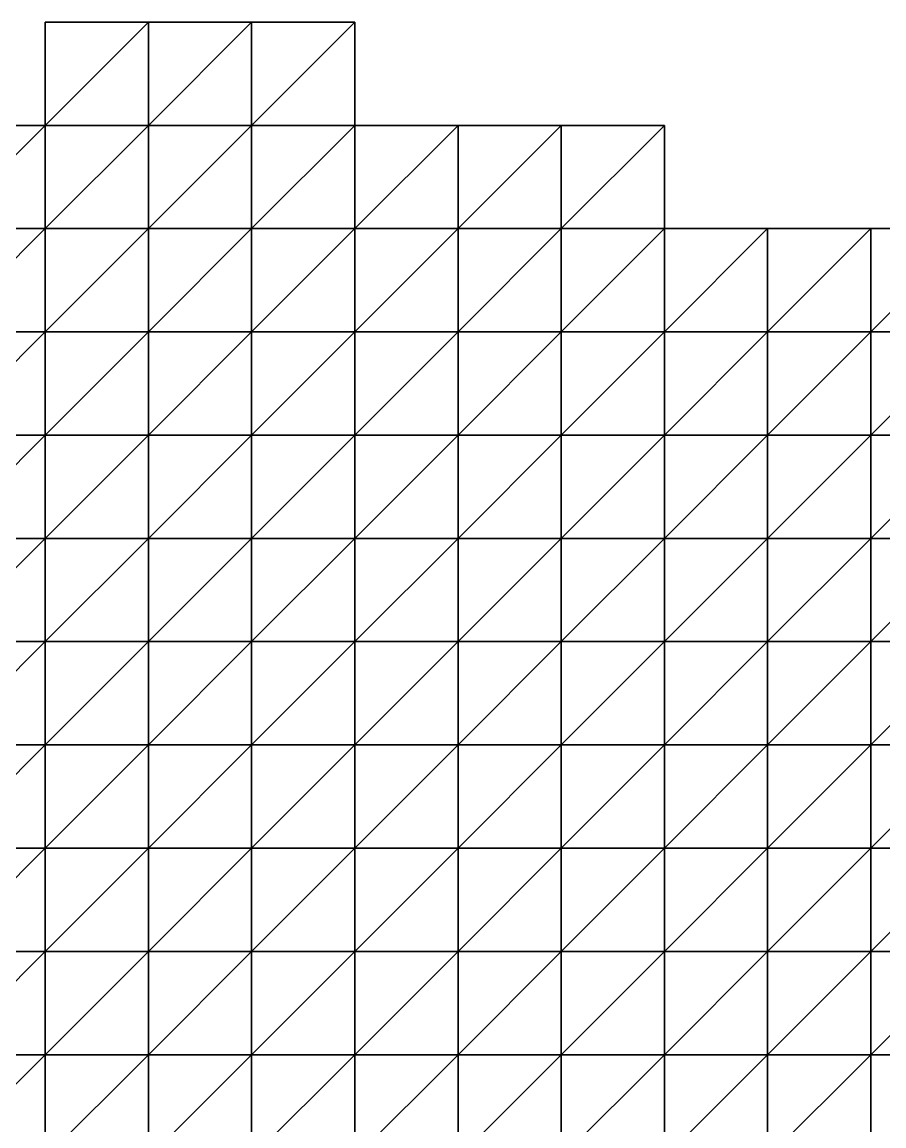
# Model space of a CAD drawing. Extents: x 292020 to 295740, y 4557680 to 4560040.
# Drawn here: x 292915.5 to 293082.5, y 4558086.2 to 4558300 of the extents above; entities that cross this region are included whole.
import ezdxf

# ---------------------------------------------------------------- set-up
doc = ezdxf.new("R2010")
doc.units = 0
doc.layers.add('RUN201_4_-_RUN201_NODOMAIN5_20X', color=7, linetype='CONTINUOUS')

msp = doc.modelspace()

# ---------------------------------------------------------------- linework, layer by layer
at = {"layer": 'RUN201_4_-_RUN201_NODOMAIN5_20X'}
for points in [[(292920, 4558300, 1900), (292920, 4558280, 1900), (292940, 4558300, 1900)], [(292940, 4558300, 1900), (292920, 4558280, 1900), (292940, 4558280, 1900)], [(292940, 4558300, 1920), (292920, 4558280, 1920), (292920, 4558300, 1920)], [(292940, 4558280, 1920), (292920, 4558280, 1920), (292940, 4558300, 1920)], [(292940, 4558300, 1900), (292920, 4558300, 1920), (292920, 4558300, 1900)], [(292940, 4558300, 1920), (292920, 4558300, 1920), (292940, 4558300, 1900)], [(292920, 4558300, 1900), (292920, 4558280, 1920), (292920, 4558280, 1900)], [(292920, 4558300, 1920), (292920, 4558280, 1920), (292920, 4558300, 1900)], [(292940, 4558300, 1900), (292940, 4558280, 1900), (292960, 4558300, 1900)], [(292960, 4558300, 1900), (292940, 4558280, 1900), (292960, 4558280, 1900)], [(292960, 4558300, 1920), (292940, 4558280, 1920), (292940, 4558300, 1920)], [(292960, 4558280, 1920), (292940, 4558280, 1920), (292960, 4558300, 1920)], [(292960, 4558300, 1900), (292940, 4558300, 1920), (292940, 4558300, 1900)], [(292960, 4558300, 1920), (292940, 4558300, 1920), (292960, 4558300, 1900)], [(292960, 4558300, 1900), (292960, 4558280, 1900), (292980, 4558300, 1900)], [(292980, 4558300, 1900), (292960, 4558280, 1900), (292980, 4558280, 1900)], [(292980, 4558300, 1920), (292960, 4558280, 1920), (292960, 4558300, 1920)], [(292980, 4558280, 1920), (292960, 4558280, 1920), (292980, 4558300, 1920)], [(292980, 4558300, 1900), (292960, 4558300, 1920), (292960, 4558300, 1900)], [(292980, 4558300, 1920), (292960, 4558300, 1920), (292980, 4558300, 1900)], [(292980, 4558280, 1900), (292980, 4558280, 1920), (292980, 4558300, 1900)], [(292980, 4558300, 1900), (292980, 4558280, 1920), (292980, 4558300, 1920)], [(292900, 4558280, 1880), (292900, 4558260, 1880), (292920, 4558280, 1880)], [(292920, 4558280, 1880), (292900, 4558260, 1880), (292920, 4558260, 1880)], [(292920, 4558280, 1880), (292900, 4558280, 1900), (292900, 4558280, 1880)], [(292920, 4558280, 1900), (292900, 4558280, 1900), (292920, 4558280, 1880)], [(292920, 4558280, 1920), (292900, 4558260, 1920), (292900, 4558280, 1920)], [(292920, 4558260, 1920), (292900, 4558260, 1920), (292920, 4558280, 1920)], [(292920, 4558280, 1900), (292900, 4558280, 1920), (292900, 4558280, 1900)], [(292920, 4558280, 1920), (292900, 4558280, 1920), (292920, 4558280, 1900)], [(292920, 4558280, 1880), (292920, 4558260, 1880), (292940, 4558280, 1880)], [(292940, 4558280, 1880), (292920, 4558260, 1880), (292940, 4558260, 1880)], [(292940, 4558280, 1880), (292920, 4558280, 1900), (292920, 4558280, 1880)], [(292940, 4558280, 1900), (292920, 4558280, 1900), (292940, 4558280, 1880)], [(292940, 4558280, 1920), (292920, 4558260, 1920), (292920, 4558280, 1920)], [(292940, 4558260, 1920), (292920, 4558260, 1920), (292940, 4558280, 1920)], [(292940, 4558280, 1880), (292940, 4558260, 1880), (292960, 4558280, 1880)], [(292960, 4558280, 1880), (292940, 4558260, 1880), (292960, 4558260, 1880)], [(292960, 4558280, 1880), (292940, 4558280, 1900), (292940, 4558280, 1880)], [(292960, 4558280, 1900), (292940, 4558280, 1900), (292960, 4558280, 1880)], [(292960, 4558280, 1920), (292940, 4558260, 1920), (292940, 4558280, 1920)], [(292960, 4558260, 1920), (292940, 4558260, 1920), (292960, 4558280, 1920)], [(292960, 4558280, 1880), (292960, 4558260, 1880), (292980, 4558280, 1880)], [(292980, 4558280, 1880), (292960, 4558260, 1880), (292980, 4558260, 1880)], [(292980, 4558280, 1880), (292960, 4558280, 1900), (292960, 4558280, 1880)], [(292980, 4558280, 1900), (292960, 4558280, 1900), (292980, 4558280, 1880)], [(292980, 4558280, 1920), (292960, 4558260, 1920), (292960, 4558280, 1920)], [(292980, 4558260, 1920), (292960, 4558260, 1920), (292980, 4558280, 1920)], [(292980, 4558260, 1880), (292980, 4558260, 1900), (292980, 4558280, 1880)], [(292980, 4558280, 1880), (292980, 4558260, 1900), (292980, 4558280, 1900)], [(292980, 4558280, 1900), (292980, 4558260, 1900), (293000, 4558280, 1900)], [(293000, 4558280, 1900), (292980, 4558260, 1900), (293000, 4558260, 1900)], [(293000, 4558280, 1920), (292980, 4558260, 1920), (292980, 4558280, 1920)], [(293000, 4558260, 1920), (292980, 4558260, 1920), (293000, 4558280, 1920)], [(293000, 4558280, 1900), (292980, 4558280, 1920), (292980, 4558280, 1900)], [(293000, 4558280, 1920), (292980, 4558280, 1920), (293000, 4558280, 1900)], [(293000, 4558280, 1900), (293000, 4558260, 1900), (293020, 4558280, 1900)], [(293020, 4558280, 1900), (293000, 4558260, 1900), (293020, 4558260, 1900)], [(293020, 4558280, 1920), (293000, 4558260, 1920), (293000, 4558280, 1920)], [(293020, 4558260, 1920), (293000, 4558260, 1920), (293020, 4558280, 1920)], [(293020, 4558280, 1900), (293000, 4558280, 1920), (293000, 4558280, 1900)], [(293020, 4558280, 1920), (293000, 4558280, 1920), (293020, 4558280, 1900)], [(293020, 4558280, 1900), (293020, 4558260, 1900), (293040, 4558280, 1900)], [(293040, 4558280, 1900), (293020, 4558260, 1900), (293040, 4558260, 1900)], [(293040, 4558280, 1920), (293020, 4558260, 1920), (293020, 4558280, 1920)], [(293040, 4558260, 1920), (293020, 4558260, 1920), (293040, 4558280, 1920)], [(293040, 4558280, 1900), (293020, 4558280, 1920), (293020, 4558280, 1900)], [(293040, 4558280, 1920), (293020, 4558280, 1920), (293040, 4558280, 1900)], [(293040, 4558260, 1900), (293040, 4558260, 1920), (293040, 4558280, 1900)], [(293040, 4558280, 1900), (293040, 4558260, 1920), (293040, 4558280, 1920)], [(292900, 4558260, 1860), (292900, 4558240, 1860), (292920, 4558260, 1860)], [(292920, 4558260, 1860), (292900, 4558240, 1860), (292920, 4558240, 1860)], [(292920, 4558260, 1860), (292900, 4558260, 1880), (292900, 4558260, 1860)], [(292920, 4558260, 1880), (292900, 4558260, 1880), (292920, 4558260, 1860)], [(292920, 4558260, 1920), (292900, 4558240, 1920), (292900, 4558260, 1920)], [(292920, 4558240, 1920), (292900, 4558240, 1920), (292920, 4558260, 1920)], [(292920, 4558260, 1860), (292920, 4558240, 1860), (292940, 4558260, 1860)], [(292940, 4558260, 1860), (292920, 4558240, 1860), (292940, 4558240, 1860)], [(292940, 4558260, 1860), (292920, 4558260, 1880), (292920, 4558260, 1860)], [(292940, 4558260, 1880), (292920, 4558260, 1880), (292940, 4558260, 1860)], [(292940, 4558260, 1920), (292920, 4558240, 1920), (292920, 4558260, 1920)], [(292940, 4558240, 1920), (292920, 4558240, 1920), (292940, 4558260, 1920)], [(292940, 4558260, 1860), (292940, 4558240, 1860), (292960, 4558260, 1860)], [(292960, 4558260, 1860), (292940, 4558240, 1860), (292960, 4558240, 1860)], [(292960, 4558260, 1860), (292940, 4558260, 1880), (292940, 4558260, 1860)], [(292960, 4558260, 1880), (292940, 4558260, 1880), (292960, 4558260, 1860)], [(292960, 4558260, 1920), (292940, 4558240, 1920), (292940, 4558260, 1920)], [(292960, 4558240, 1920), (292940, 4558240, 1920), (292960, 4558260, 1920)], [(292960, 4558260, 1860), (292960, 4558240, 1860), (292980, 4558260, 1860)], [(292980, 4558260, 1860), (292960, 4558240, 1860), (292980, 4558240, 1860)], [(292980, 4558260, 1860), (292960, 4558260, 1880), (292960, 4558260, 1860)], [(292980, 4558260, 1880), (292960, 4558260, 1880), (292980, 4558260, 1860)], [(292980, 4558260, 1920), (292960, 4558240, 1920), (292960, 4558260, 1920)], [(292980, 4558240, 1920), (292960, 4558240, 1920), (292980, 4558260, 1920)], [(292980, 4558240, 1860), (292980, 4558240, 1880), (292980, 4558260, 1860)], [(292980, 4558260, 1860), (292980, 4558240, 1880), (292980, 4558260, 1880)], [(292980, 4558260, 1880), (292980, 4558240, 1880), (293000, 4558260, 1880)], [(293000, 4558260, 1880), (292980, 4558240, 1880), (293000, 4558240, 1880)], [(293000, 4558260, 1880), (292980, 4558260, 1900), (292980, 4558260, 1880)], [(293000, 4558260, 1900), (292980, 4558260, 1900), (293000, 4558260, 1880)], [(293000, 4558260, 1920), (292980, 4558240, 1920), (292980, 4558260, 1920)], [(293000, 4558240, 1920), (292980, 4558240, 1920), (293000, 4558260, 1920)], [(293000, 4558260, 1880), (293000, 4558240, 1880), (293020, 4558260, 1880)], [(293020, 4558260, 1880), (293000, 4558240, 1880), (293020, 4558240, 1880)], [(293020, 4558260, 1880), (293000, 4558260, 1900), (293000, 4558260, 1880)], [(293020, 4558260, 1900), (293000, 4558260, 1900), (293020, 4558260, 1880)], [(293020, 4558260, 1920), (293000, 4558240, 1920), (293000, 4558260, 1920)], [(293020, 4558240, 1920), (293000, 4558240, 1920), (293020, 4558260, 1920)], [(293020, 4558260, 1880), (293020, 4558240, 1880), (293040, 4558260, 1880)], [(293040, 4558260, 1880), (293020, 4558240, 1880), (293040, 4558240, 1880)], [(293040, 4558260, 1880), (293020, 4558260, 1900), (293020, 4558260, 1880)], [(293040, 4558260, 1900), (293020, 4558260, 1900), (293040, 4558260, 1880)], [(293040, 4558260, 1920), (293020, 4558240, 1920), (293020, 4558260, 1920)], [(293040, 4558240, 1920), (293020, 4558240, 1920), (293040, 4558260, 1920)], [(293040, 4558240, 1880), (293040, 4558240, 1900), (293040, 4558260, 1880)], [(293040, 4558260, 1880), (293040, 4558240, 1900), (293040, 4558260, 1900)], [(293040, 4558260, 1900), (293040, 4558240, 1900), (293060, 4558260, 1900)], [(293060, 4558260, 1900), (293040, 4558240, 1900), (293060, 4558240, 1900)], [(293060, 4558260, 1920), (293040, 4558240, 1920), (293040, 4558260, 1920)], [(293060, 4558240, 1920), (293040, 4558240, 1920), (293060, 4558260, 1920)], [(293060, 4558260, 1900), (293040, 4558260, 1920), (293040, 4558260, 1900)], [(293060, 4558260, 1920), (293040, 4558260, 1920), (293060, 4558260, 1900)], [(293060, 4558260, 1900), (293060, 4558240, 1900), (293080, 4558260, 1900)], [(293080, 4558260, 1900), (293060, 4558240, 1900), (293080, 4558240, 1900)], [(293080, 4558260, 1920), (293060, 4558240, 1920), (293060, 4558260, 1920)], [(293080, 4558240, 1920), (293060, 4558240, 1920), (293080, 4558260, 1920)], [(293080, 4558260, 1900), (293060, 4558260, 1920), (293060, 4558260, 1900)], [(293080, 4558260, 1920), (293060, 4558260, 1920), (293080, 4558260, 1900)], [(293080, 4558260, 1900), (293080, 4558240, 1900), (293100, 4558260, 1900)], [(293100, 4558260, 1900), (293080, 4558240, 1900), (293100, 4558240, 1900)], [(293100, 4558260, 1920), (293080, 4558240, 1920), (293080, 4558260, 1920)], [(293100, 4558240, 1920), (293080, 4558240, 1920), (293100, 4558260, 1920)], [(293100, 4558260, 1900), (293080, 4558260, 1920), (293080, 4558260, 1900)], [(293100, 4558260, 1920), (293080, 4558260, 1920), (293100, 4558260, 1900)], [(292900, 4558240, 1840), (292900, 4558220, 1840), (292920, 4558240, 1840)], [(292920, 4558240, 1840), (292900, 4558220, 1840), (292920, 4558220, 1840)], [(292920, 4558240, 1840), (292900, 4558240, 1860), (292900, 4558240, 1840)], [(292920, 4558240, 1860), (292900, 4558240, 1860), (292920, 4558240, 1840)], [(292920, 4558240, 1920), (292900, 4558220, 1920), (292900, 4558240, 1920)], [(292920, 4558220, 1920), (292900, 4558220, 1920), (292920, 4558240, 1920)], [(292920, 4558240, 1840), (292920, 4558220, 1840), (292940, 4558240, 1840)], [(292940, 4558240, 1840), (292920, 4558220, 1840), (292940, 4558220, 1840)], [(292940, 4558240, 1840), (292920, 4558240, 1860), (292920, 4558240, 1840)], [(292940, 4558240, 1860), (292920, 4558240, 1860), (292940, 4558240, 1840)], [(292940, 4558240, 1920), (292920, 4558220, 1920), (292920, 4558240, 1920)], [(292940, 4558220, 1920), (292920, 4558220, 1920), (292940, 4558240, 1920)], [(292940, 4558240, 1840), (292940, 4558220, 1840), (292960, 4558240, 1840)], [(292960, 4558240, 1840), (292940, 4558220, 1840), (292960, 4558220, 1840)], [(292960, 4558240, 1840), (292940, 4558240, 1860), (292940, 4558240, 1840)], [(292960, 4558240, 1860), (292940, 4558240, 1860), (292960, 4558240, 1840)], [(292960, 4558240, 1920), (292940, 4558220, 1920), (292940, 4558240, 1920)], [(292960, 4558220, 1920), (292940, 4558220, 1920), (292960, 4558240, 1920)], [(292960, 4558240, 1840), (292960, 4558220, 1840), (292980, 4558240, 1840)], [(292980, 4558240, 1840), (292960, 4558220, 1840), (292980, 4558220, 1840)], [(292980, 4558240, 1840), (292960, 4558240, 1860), (292960, 4558240, 1840)], [(292980, 4558240, 1860), (292960, 4558240, 1860), (292980, 4558240, 1840)], [(292980, 4558240, 1920), (292960, 4558220, 1920), (292960, 4558240, 1920)], [(292980, 4558220, 1920), (292960, 4558220, 1920), (292980, 4558240, 1920)], [(292980, 4558220, 1840), (292980, 4558220, 1860), (292980, 4558240, 1840)], [(292980, 4558240, 1840), (292980, 4558220, 1860), (292980, 4558240, 1860)], [(292980, 4558240, 1860), (292980, 4558220, 1860), (293000, 4558240, 1860)], [(293000, 4558240, 1860), (292980, 4558220, 1860), (293000, 4558220, 1860)], [(293000, 4558240, 1860), (292980, 4558240, 1880), (292980, 4558240, 1860)], [(293000, 4558240, 1880), (292980, 4558240, 1880), (293000, 4558240, 1860)], [(293000, 4558240, 1920), (292980, 4558220, 1920), (292980, 4558240, 1920)], [(293000, 4558220, 1920), (292980, 4558220, 1920), (293000, 4558240, 1920)], [(293000, 4558240, 1860), (293000, 4558220, 1860), (293020, 4558240, 1860)], [(293020, 4558240, 1860), (293000, 4558220, 1860), (293020, 4558220, 1860)], [(293020, 4558240, 1860), (293000, 4558240, 1880), (293000, 4558240, 1860)], [(293020, 4558240, 1880), (293000, 4558240, 1880), (293020, 4558240, 1860)], [(293020, 4558240, 1920), (293000, 4558220, 1920), (293000, 4558240, 1920)], [(293020, 4558220, 1920), (293000, 4558220, 1920), (293020, 4558240, 1920)], [(293020, 4558240, 1860), (293020, 4558220, 1860), (293040, 4558240, 1860)], [(293040, 4558240, 1860), (293020, 4558220, 1860), (293040, 4558220, 1860)], [(293040, 4558240, 1860), (293020, 4558240, 1880), (293020, 4558240, 1860)], [(293040, 4558240, 1880), (293020, 4558240, 1880), (293040, 4558240, 1860)], [(293040, 4558240, 1920), (293020, 4558220, 1920), (293020, 4558240, 1920)], [(293040, 4558220, 1920), (293020, 4558220, 1920), (293040, 4558240, 1920)], [(293040, 4558220, 1860), (293040, 4558220, 1880), (293040, 4558240, 1860)], [(293040, 4558240, 1860), (293040, 4558220, 1880), (293040, 4558240, 1880)], [(293040, 4558240, 1880), (293040, 4558220, 1880), (293060, 4558240, 1880)], [(293060, 4558240, 1880), (293040, 4558220, 1880), (293060, 4558220, 1880)], [(293060, 4558240, 1880), (293040, 4558240, 1900), (293040, 4558240, 1880)], [(293060, 4558240, 1900), (293040, 4558240, 1900), (293060, 4558240, 1880)], [(293060, 4558240, 1920), (293040, 4558220, 1920), (293040, 4558240, 1920)], [(293060, 4558220, 1920), (293040, 4558220, 1920), (293060, 4558240, 1920)], [(293060, 4558240, 1880), (293060, 4558220, 1880), (293080, 4558240, 1880)], [(293080, 4558240, 1880), (293060, 4558220, 1880), (293080, 4558220, 1880)], [(293080, 4558240, 1880), (293060, 4558240, 1900), (293060, 4558240, 1880)], [(293080, 4558240, 1900), (293060, 4558240, 1900), (293080, 4558240, 1880)], [(293080, 4558240, 1920), (293060, 4558220, 1920), (293060, 4558240, 1920)], [(293080, 4558220, 1920), (293060, 4558220, 1920), (293080, 4558240, 1920)], [(293080, 4558240, 1880), (293080, 4558220, 1880), (293100, 4558240, 1880)], [(293100, 4558240, 1880), (293080, 4558220, 1880), (293100, 4558220, 1880)], [(293100, 4558240, 1880), (293080, 4558240, 1900), (293080, 4558240, 1880)], [(293100, 4558240, 1900), (293080, 4558240, 1900), (293100, 4558240, 1880)], [(293100, 4558240, 1920), (293080, 4558220, 1920), (293080, 4558240, 1920)], [(293100, 4558220, 1920), (293080, 4558220, 1920), (293100, 4558240, 1920)], [(292900, 4558220, 1820), (292900, 4558200, 1820), (292920, 4558220, 1820)], [(292920, 4558220, 1820), (292900, 4558200, 1820), (292920, 4558200, 1820)], [(292920, 4558220, 1820), (292900, 4558220, 1840), (292900, 4558220, 1820)], [(292920, 4558220, 1840), (292900, 4558220, 1840), (292920, 4558220, 1820)], [(292920, 4558220, 1920), (292900, 4558200, 1920), (292900, 4558220, 1920)], [(292920, 4558200, 1920), (292900, 4558200, 1920), (292920, 4558220, 1920)], [(292920, 4558220, 1820), (292920, 4558200, 1820), (292940, 4558220, 1820)], [(292940, 4558220, 1820), (292920, 4558200, 1820), (292940, 4558200, 1820)], [(292940, 4558220, 1820), (292920, 4558220, 1840), (292920, 4558220, 1820)], [(292940, 4558220, 1840), (292920, 4558220, 1840), (292940, 4558220, 1820)], [(292940, 4558220, 1920), (292920, 4558200, 1920), (292920, 4558220, 1920)], [(292940, 4558200, 1920), (292920, 4558200, 1920), (292940, 4558220, 1920)], [(292940, 4558220, 1820), (292940, 4558200, 1820), (292960, 4558220, 1820)], [(292960, 4558220, 1820), (292940, 4558200, 1820), (292960, 4558200, 1820)], [(292960, 4558220, 1820), (292940, 4558220, 1840), (292940, 4558220, 1820)], [(292960, 4558220, 1840), (292940, 4558220, 1840), (292960, 4558220, 1820)], [(292960, 4558220, 1920), (292940, 4558200, 1920), (292940, 4558220, 1920)], [(292960, 4558200, 1920), (292940, 4558200, 1920), (292960, 4558220, 1920)], [(292960, 4558220, 1820), (292960, 4558200, 1820), (292980, 4558220, 1820)], [(292980, 4558220, 1820), (292960, 4558200, 1820), (292980, 4558200, 1820)], [(292980, 4558220, 1820), (292960, 4558220, 1840), (292960, 4558220, 1820)], [(292980, 4558220, 1840), (292960, 4558220, 1840), (292980, 4558220, 1820)], [(292980, 4558220, 1920), (292960, 4558200, 1920), (292960, 4558220, 1920)], [(292980, 4558200, 1920), (292960, 4558200, 1920), (292980, 4558220, 1920)], [(292980, 4558200, 1820), (292980, 4558200, 1840), (292980, 4558220, 1820)], [(292980, 4558220, 1820), (292980, 4558200, 1840), (292980, 4558220, 1840)], [(292980, 4558220, 1840), (292980, 4558200, 1840), (293000, 4558220, 1840)], [(293000, 4558220, 1840), (292980, 4558200, 1840), (293000, 4558200, 1840)], [(293000, 4558220, 1840), (292980, 4558220, 1860), (292980, 4558220, 1840)], [(293000, 4558220, 1860), (292980, 4558220, 1860), (293000, 4558220, 1840)], [(293000, 4558220, 1920), (292980, 4558200, 1920), (292980, 4558220, 1920)], [(293000, 4558200, 1920), (292980, 4558200, 1920), (293000, 4558220, 1920)], [(293000, 4558220, 1840), (293000, 4558200, 1840), (293020, 4558220, 1840)], [(293020, 4558220, 1840), (293000, 4558200, 1840), (293020, 4558200, 1840)], [(293020, 4558220, 1840), (293000, 4558220, 1860), (293000, 4558220, 1840)], [(293020, 4558220, 1860), (293000, 4558220, 1860), (293020, 4558220, 1840)], [(293020, 4558220, 1920), (293000, 4558200, 1920), (293000, 4558220, 1920)], [(293020, 4558200, 1920), (293000, 4558200, 1920), (293020, 4558220, 1920)], [(293020, 4558220, 1840), (293020, 4558200, 1840), (293040, 4558220, 1840)], [(293040, 4558220, 1840), (293020, 4558200, 1840), (293040, 4558200, 1840)], [(293040, 4558220, 1840), (293020, 4558220, 1860), (293020, 4558220, 1840)], [(293040, 4558220, 1860), (293020, 4558220, 1860), (293040, 4558220, 1840)], [(293040, 4558220, 1920), (293020, 4558200, 1920), (293020, 4558220, 1920)], [(293040, 4558200, 1920), (293020, 4558200, 1920), (293040, 4558220, 1920)], [(293040, 4558200, 1840), (293040, 4558200, 1860), (293040, 4558220, 1840)], [(293040, 4558220, 1840), (293040, 4558200, 1860), (293040, 4558220, 1860)], [(293040, 4558220, 1860), (293040, 4558200, 1860), (293060, 4558220, 1860)], [(293060, 4558220, 1860), (293040, 4558200, 1860), (293060, 4558200, 1860)], [(293060, 4558220, 1860), (293040, 4558220, 1880), (293040, 4558220, 1860)], [(293060, 4558220, 1880), (293040, 4558220, 1880), (293060, 4558220, 1860)], [(293060, 4558220, 1920), (293040, 4558200, 1920), (293040, 4558220, 1920)], [(293060, 4558200, 1920), (293040, 4558200, 1920), (293060, 4558220, 1920)], [(293060, 4558220, 1860), (293060, 4558200, 1860), (293080, 4558220, 1860)], [(293080, 4558220, 1860), (293060, 4558200, 1860), (293080, 4558200, 1860)], [(293080, 4558220, 1860), (293060, 4558220, 1880), (293060, 4558220, 1860)], [(293080, 4558220, 1880), (293060, 4558220, 1880), (293080, 4558220, 1860)], [(293080, 4558220, 1920), (293060, 4558200, 1920), (293060, 4558220, 1920)], [(293080, 4558200, 1920), (293060, 4558200, 1920), (293080, 4558220, 1920)], [(293080, 4558220, 1860), (293080, 4558200, 1860), (293100, 4558220, 1860)], [(293100, 4558220, 1860), (293080, 4558200, 1860), (293100, 4558200, 1860)], [(293100, 4558220, 1860), (293080, 4558220, 1880), (293080, 4558220, 1860)], [(293100, 4558220, 1880), (293080, 4558220, 1880), (293100, 4558220, 1860)], [(293100, 4558220, 1920), (293080, 4558200, 1920), (293080, 4558220, 1920)], [(293100, 4558200, 1920), (293080, 4558200, 1920), (293100, 4558220, 1920)], [(292900, 4558200, 1800), (292900, 4558180, 1800), (292920, 4558200, 1800)], [(292920, 4558200, 1800), (292900, 4558180, 1800), (292920, 4558180, 1800)], [(292920, 4558200, 1800), (292900, 4558200, 1820), (292900, 4558200, 1800)], [(292920, 4558200, 1820), (292900, 4558200, 1820), (292920, 4558200, 1800)], [(292920, 4558200, 1920), (292900, 4558180, 1920), (292900, 4558200, 1920)], [(292920, 4558180, 1920), (292900, 4558180, 1920), (292920, 4558200, 1920)], [(292920, 4558200, 1800), (292920, 4558180, 1800), (292940, 4558200, 1800)], [(292940, 4558200, 1800), (292920, 4558180, 1800), (292940, 4558180, 1800)], [(292940, 4558200, 1800), (292920, 4558200, 1820), (292920, 4558200, 1800)], [(292940, 4558200, 1820), (292920, 4558200, 1820), (292940, 4558200, 1800)], [(292940, 4558200, 1920), (292920, 4558180, 1920), (292920, 4558200, 1920)], [(292940, 4558180, 1920), (292920, 4558180, 1920), (292940, 4558200, 1920)], [(292940, 4558200, 1800), (292940, 4558180, 1800), (292960, 4558200, 1800)], [(292960, 4558200, 1800), (292940, 4558180, 1800), (292960, 4558180, 1800)], [(292960, 4558200, 1800), (292940, 4558200, 1820), (292940, 4558200, 1800)], [(292960, 4558200, 1820), (292940, 4558200, 1820), (292960, 4558200, 1800)], [(292960, 4558200, 1920), (292940, 4558180, 1920), (292940, 4558200, 1920)], [(292960, 4558180, 1920), (292940, 4558180, 1920), (292960, 4558200, 1920)], [(292960, 4558200, 1800), (292960, 4558180, 1800), (292980, 4558200, 1800)], [(292980, 4558200, 1800), (292960, 4558180, 1800), (292980, 4558180, 1800)], [(292980, 4558200, 1800), (292960, 4558200, 1820), (292960, 4558200, 1800)], [(292980, 4558200, 1820), (292960, 4558200, 1820), (292980, 4558200, 1800)], [(292980, 4558200, 1920), (292960, 4558180, 1920), (292960, 4558200, 1920)], [(292980, 4558180, 1920), (292960, 4558180, 1920), (292980, 4558200, 1920)], [(292980, 4558180, 1800), (292980, 4558180, 1820), (292980, 4558200, 1800)], [(292980, 4558200, 1800), (292980, 4558180, 1820), (292980, 4558200, 1820)], [(292980, 4558200, 1820), (292980, 4558180, 1820), (293000, 4558200, 1820)], [(293000, 4558200, 1820), (292980, 4558180, 1820), (293000, 4558180, 1820)], [(293000, 4558200, 1820), (292980, 4558200, 1840), (292980, 4558200, 1820)], [(293000, 4558200, 1840), (292980, 4558200, 1840), (293000, 4558200, 1820)], [(293000, 4558200, 1920), (292980, 4558180, 1920), (292980, 4558200, 1920)], [(293000, 4558180, 1920), (292980, 4558180, 1920), (293000, 4558200, 1920)], [(293000, 4558200, 1820), (293000, 4558180, 1820), (293020, 4558200, 1820)], [(293020, 4558200, 1820), (293000, 4558180, 1820), (293020, 4558180, 1820)], [(293020, 4558200, 1820), (293000, 4558200, 1840), (293000, 4558200, 1820)], [(293020, 4558200, 1840), (293000, 4558200, 1840), (293020, 4558200, 1820)], [(293020, 4558200, 1920), (293000, 4558180, 1920), (293000, 4558200, 1920)], [(293020, 4558180, 1920), (293000, 4558180, 1920), (293020, 4558200, 1920)], [(293020, 4558180, 1820), (293020, 4558180, 1840), (293020, 4558200, 1820)], [(293020, 4558200, 1820), (293020, 4558180, 1840), (293020, 4558200, 1840)], [(293020, 4558200, 1840), (293020, 4558180, 1840), (293040, 4558200, 1840)], [(293040, 4558200, 1840), (293020, 4558180, 1840), (293040, 4558180, 1840)], [(293040, 4558200, 1920), (293020, 4558180, 1920), (293020, 4558200, 1920)], [(293040, 4558180, 1920), (293020, 4558180, 1920), (293040, 4558200, 1920)], [(293040, 4558200, 1840), (293040, 4558180, 1840), (293060, 4558200, 1840)], [(293060, 4558200, 1840), (293040, 4558180, 1840), (293060, 4558180, 1840)], [(293060, 4558200, 1840), (293040, 4558200, 1860), (293040, 4558200, 1840)], [(293060, 4558200, 1860), (293040, 4558200, 1860), (293060, 4558200, 1840)], [(293060, 4558200, 1920), (293040, 4558180, 1920), (293040, 4558200, 1920)], [(293060, 4558180, 1920), (293040, 4558180, 1920), (293060, 4558200, 1920)], [(293060, 4558200, 1840), (293060, 4558180, 1840), (293080, 4558200, 1840)], [(293080, 4558200, 1840), (293060, 4558180, 1840), (293080, 4558180, 1840)], [(293080, 4558200, 1840), (293060, 4558200, 1860), (293060, 4558200, 1840)], [(293080, 4558200, 1860), (293060, 4558200, 1860), (293080, 4558200, 1840)], [(293080, 4558200, 1920), (293060, 4558180, 1920), (293060, 4558200, 1920)], [(293080, 4558180, 1920), (293060, 4558180, 1920), (293080, 4558200, 1920)], [(293080, 4558180, 1840), (293080, 4558180, 1860), (293080, 4558200, 1840)], [(293080, 4558200, 1840), (293080, 4558180, 1860), (293080, 4558200, 1860)], [(293080, 4558200, 1860), (293080, 4558180, 1860), (293100, 4558200, 1860)], [(293100, 4558200, 1860), (293080, 4558180, 1860), (293100, 4558180, 1860)], [(293100, 4558200, 1920), (293080, 4558180, 1920), (293080, 4558200, 1920)], [(293100, 4558180, 1920), (293080, 4558180, 1920), (293100, 4558200, 1920)], [(292900, 4558180, 1800), (292900, 4558160, 1800), (292920, 4558180, 1800)], [(292920, 4558180, 1800), (292900, 4558160, 1800), (292920, 4558160, 1800)], [(292920, 4558180, 1920), (292900, 4558160, 1920), (292900, 4558180, 1920)], [(292920, 4558160, 1920), (292900, 4558160, 1920), (292920, 4558180, 1920)], [(292920, 4558180, 1800), (292920, 4558160, 1800), (292940, 4558180, 1800)], [(292940, 4558180, 1800), (292920, 4558160, 1800), (292940, 4558160, 1800)], [(292940, 4558180, 1920), (292920, 4558160, 1920), (292920, 4558180, 1920)], [(292940, 4558160, 1920), (292920, 4558160, 1920), (292940, 4558180, 1920)], [(292940, 4558160, 1800), (292940, 4558160, 1820), (292940, 4558180, 1800)], [(292940, 4558180, 1800), (292940, 4558160, 1820), (292940, 4558180, 1820)], [(292940, 4558180, 1800), (292940, 4558180, 1820), (292960, 4558180, 1800)], [(292960, 4558180, 1800), (292940, 4558180, 1820), (292960, 4558180, 1820)], [(292940, 4558180, 1820), (292940, 4558160, 1820), (292960, 4558180, 1820)], [(292960, 4558180, 1820), (292940, 4558160, 1820), (292960, 4558160, 1820)], [(292960, 4558180, 1920), (292940, 4558160, 1920), (292940, 4558180, 1920)], [(292960, 4558160, 1920), (292940, 4558160, 1920), (292960, 4558180, 1920)], [(292960, 4558180, 1800), (292960, 4558180, 1820), (292980, 4558180, 1800)], [(292980, 4558180, 1800), (292960, 4558180, 1820), (292980, 4558180, 1820)], [(292960, 4558180, 1820), (292960, 4558160, 1820), (292980, 4558180, 1820)], [(292980, 4558180, 1820), (292960, 4558160, 1820), (292980, 4558160, 1820)], [(292980, 4558180, 1920), (292960, 4558160, 1920), (292960, 4558180, 1920)], [(292980, 4558160, 1920), (292960, 4558160, 1920), (292980, 4558180, 1920)], [(292980, 4558180, 1820), (292980, 4558160, 1820), (293000, 4558180, 1820)], [(293000, 4558180, 1820), (292980, 4558160, 1820), (293000, 4558160, 1820)], [(293000, 4558180, 1920), (292980, 4558160, 1920), (292980, 4558180, 1920)], [(293000, 4558160, 1920), (292980, 4558160, 1920), (293000, 4558180, 1920)], [(293000, 4558160, 1820), (293000, 4558160, 1840), (293000, 4558180, 1820)], [(293000, 4558180, 1820), (293000, 4558160, 1840), (293000, 4558180, 1840)], [(293000, 4558180, 1820), (293000, 4558180, 1840), (293020, 4558180, 1820)], [(293020, 4558180, 1820), (293000, 4558180, 1840), (293020, 4558180, 1840)], [(293000, 4558180, 1840), (293000, 4558160, 1840), (293020, 4558180, 1840)], [(293020, 4558180, 1840), (293000, 4558160, 1840), (293020, 4558160, 1840)], [(293020, 4558180, 1920), (293000, 4558160, 1920), (293000, 4558180, 1920)], [(293020, 4558160, 1920), (293000, 4558160, 1920), (293020, 4558180, 1920)], [(293020, 4558180, 1840), (293020, 4558160, 1840), (293040, 4558180, 1840)], [(293040, 4558180, 1840), (293020, 4558160, 1840), (293040, 4558160, 1840)], [(293040, 4558180, 1920), (293020, 4558160, 1920), (293020, 4558180, 1920)], [(293040, 4558160, 1920), (293020, 4558160, 1920), (293040, 4558180, 1920)], [(293040, 4558180, 1840), (293040, 4558160, 1840), (293060, 4558180, 1840)], [(293060, 4558180, 1840), (293040, 4558160, 1840), (293060, 4558160, 1840)], [(293060, 4558180, 1920), (293040, 4558160, 1920), (293040, 4558180, 1920)], [(293060, 4558160, 1920), (293040, 4558160, 1920), (293060, 4558180, 1920)], [(293060, 4558160, 1840), (293060, 4558160, 1860), (293060, 4558180, 1840)], [(293060, 4558180, 1840), (293060, 4558160, 1860), (293060, 4558180, 1860)], [(293060, 4558180, 1840), (293060, 4558180, 1860), (293080, 4558180, 1840)], [(293080, 4558180, 1840), (293060, 4558180, 1860), (293080, 4558180, 1860)], [(293060, 4558180, 1860), (293060, 4558160, 1860), (293080, 4558180, 1860)], [(293080, 4558180, 1860), (293060, 4558160, 1860), (293080, 4558160, 1860)], [(293080, 4558180, 1920), (293060, 4558160, 1920), (293060, 4558180, 1920)], [(293080, 4558160, 1920), (293060, 4558160, 1920), (293080, 4558180, 1920)], [(293080, 4558180, 1860), (293080, 4558160, 1860), (293100, 4558180, 1860)], [(293100, 4558180, 1860), (293080, 4558160, 1860), (293100, 4558160, 1860)], [(293100, 4558180, 1920), (293080, 4558160, 1920), (293080, 4558180, 1920)], [(293100, 4558160, 1920), (293080, 4558160, 1920), (293100, 4558180, 1920)], [(292900, 4558160, 1800), (292900, 4558160, 1820), (292920, 4558160, 1800)], [(292920, 4558160, 1800), (292900, 4558160, 1820), (292920, 4558160, 1820)], [(292900, 4558160, 1820), (292900, 4558140, 1820), (292920, 4558160, 1820)], [(292920, 4558160, 1820), (292900, 4558140, 1820), (292920, 4558140, 1820)], [(292920, 4558160, 1920), (292900, 4558140, 1920), (292900, 4558160, 1920)], [(292920, 4558140, 1920), (292900, 4558140, 1920), (292920, 4558160, 1920)], [(292920, 4558160, 1800), (292920, 4558160, 1820), (292940, 4558160, 1800)], [(292940, 4558160, 1800), (292920, 4558160, 1820), (292940, 4558160, 1820)], [(292920, 4558160, 1820), (292920, 4558140, 1820), (292940, 4558160, 1820)], [(292940, 4558160, 1820), (292920, 4558140, 1820), (292940, 4558140, 1820)], [(292940, 4558160, 1920), (292920, 4558140, 1920), (292920, 4558160, 1920)], [(292940, 4558140, 1920), (292920, 4558140, 1920), (292940, 4558160, 1920)], [(292940, 4558140, 1820), (292940, 4558140, 1840), (292940, 4558160, 1820)], [(292940, 4558160, 1820), (292940, 4558140, 1840), (292940, 4558160, 1840)], [(292940, 4558160, 1820), (292940, 4558160, 1840), (292960, 4558160, 1820)], [(292960, 4558160, 1820), (292940, 4558160, 1840), (292960, 4558160, 1840)], [(292940, 4558160, 1840), (292940, 4558140, 1840), (292960, 4558160, 1840)], [(292960, 4558160, 1840), (292940, 4558140, 1840), (292960, 4558140, 1840)], [(292960, 4558160, 1920), (292940, 4558140, 1920), (292940, 4558160, 1920)], [(292960, 4558140, 1920), (292940, 4558140, 1920), (292960, 4558160, 1920)], [(292960, 4558160, 1820), (292960, 4558160, 1840), (292980, 4558160, 1820)], [(292980, 4558160, 1820), (292960, 4558160, 1840), (292980, 4558160, 1840)], [(292960, 4558160, 1840), (292960, 4558140, 1840), (292980, 4558160, 1840)], [(292980, 4558160, 1840), (292960, 4558140, 1840), (292980, 4558140, 1840)], [(292980, 4558160, 1920), (292960, 4558140, 1920), (292960, 4558160, 1920)], [(292980, 4558140, 1920), (292960, 4558140, 1920), (292980, 4558160, 1920)], [(292980, 4558160, 1820), (292980, 4558160, 1840), (293000, 4558160, 1820)], [(293000, 4558160, 1820), (292980, 4558160, 1840), (293000, 4558160, 1840)], [(292980, 4558160, 1840), (292980, 4558140, 1840), (293000, 4558160, 1840)], [(293000, 4558160, 1840), (292980, 4558140, 1840), (293000, 4558140, 1840)], [(293000, 4558160, 1920), (292980, 4558140, 1920), (292980, 4558160, 1920)], [(293000, 4558140, 1920), (292980, 4558140, 1920), (293000, 4558160, 1920)], [(293000, 4558160, 1840), (293000, 4558140, 1840), (293020, 4558160, 1840)], [(293020, 4558160, 1840), (293000, 4558140, 1840), (293020, 4558140, 1840)], [(293020, 4558160, 1920), (293000, 4558140, 1920), (293000, 4558160, 1920)], [(293020, 4558140, 1920), (293000, 4558140, 1920), (293020, 4558160, 1920)], [(293020, 4558140, 1840), (293020, 4558140, 1860), (293020, 4558160, 1840)], [(293020, 4558160, 1840), (293020, 4558140, 1860), (293020, 4558160, 1860)], [(293020, 4558160, 1840), (293020, 4558160, 1860), (293040, 4558160, 1840)], [(293040, 4558160, 1840), (293020, 4558160, 1860), (293040, 4558160, 1860)], [(293020, 4558160, 1860), (293020, 4558140, 1860), (293040, 4558160, 1860)], [(293040, 4558160, 1860), (293020, 4558140, 1860), (293040, 4558140, 1860)], [(293040, 4558160, 1920), (293020, 4558140, 1920), (293020, 4558160, 1920)], [(293040, 4558140, 1920), (293020, 4558140, 1920), (293040, 4558160, 1920)], [(293040, 4558160, 1840), (293040, 4558160, 1860), (293060, 4558160, 1840)], [(293060, 4558160, 1840), (293040, 4558160, 1860), (293060, 4558160, 1860)], [(293040, 4558160, 1860), (293040, 4558140, 1860), (293060, 4558160, 1860)], [(293060, 4558160, 1860), (293040, 4558140, 1860), (293060, 4558140, 1860)], [(293060, 4558160, 1920), (293040, 4558140, 1920), (293040, 4558160, 1920)], [(293060, 4558140, 1920), (293040, 4558140, 1920), (293060, 4558160, 1920)], [(293060, 4558160, 1860), (293060, 4558140, 1860), (293080, 4558160, 1860)], [(293080, 4558160, 1860), (293060, 4558140, 1860), (293080, 4558140, 1860)], [(293080, 4558160, 1920), (293060, 4558140, 1920), (293060, 4558160, 1920)], [(293080, 4558140, 1920), (293060, 4558140, 1920), (293080, 4558160, 1920)], [(293080, 4558160, 1860), (293080, 4558140, 1860), (293100, 4558160, 1860)], [(293100, 4558160, 1860), (293080, 4558140, 1860), (293100, 4558140, 1860)], [(293100, 4558160, 1940), (293080, 4558140, 1940), (293080, 4558160, 1940)], [(293100, 4558140, 1940), (293080, 4558140, 1940), (293100, 4558160, 1940)], [(293100, 4558160, 1920), (293080, 4558160, 1940), (293080, 4558160, 1920)], [(293100, 4558160, 1940), (293080, 4558160, 1940), (293100, 4558160, 1920)], [(293080, 4558160, 1920), (293080, 4558140, 1940), (293080, 4558140, 1920)], [(293080, 4558160, 1940), (293080, 4558140, 1940), (293080, 4558160, 1920)], [(292900, 4558140, 1820), (292900, 4558140, 1840), (292920, 4558140, 1820)], [(292920, 4558140, 1820), (292900, 4558140, 1840), (292920, 4558140, 1840)], [(292900, 4558140, 1840), (292900, 4558120, 1840), (292920, 4558140, 1840)], [(292920, 4558140, 1840), (292900, 4558120, 1840), (292920, 4558120, 1840)], [(292920, 4558140, 1920), (292900, 4558120, 1920), (292900, 4558140, 1920)], [(292920, 4558120, 1920), (292900, 4558120, 1920), (292920, 4558140, 1920)], [(292920, 4558140, 1820), (292920, 4558140, 1840), (292940, 4558140, 1820)], [(292940, 4558140, 1820), (292920, 4558140, 1840), (292940, 4558140, 1840)], [(292920, 4558140, 1840), (292920, 4558120, 1840), (292940, 4558140, 1840)], [(292940, 4558140, 1840), (292920, 4558120, 1840), (292940, 4558120, 1840)], [(292940, 4558140, 1920), (292920, 4558120, 1920), (292920, 4558140, 1920)], [(292940, 4558120, 1920), (292920, 4558120, 1920), (292940, 4558140, 1920)], [(292940, 4558120, 1840), (292940, 4558120, 1860), (292940, 4558140, 1840)], [(292940, 4558140, 1840), (292940, 4558120, 1860), (292940, 4558140, 1860)], [(292940, 4558140, 1840), (292940, 4558140, 1860), (292960, 4558140, 1840)], [(292960, 4558140, 1840), (292940, 4558140, 1860), (292960, 4558140, 1860)], [(292940, 4558140, 1860), (292940, 4558120, 1860), (292960, 4558140, 1860)], [(292960, 4558140, 1860), (292940, 4558120, 1860), (292960, 4558120, 1860)], [(292960, 4558140, 1920), (292940, 4558120, 1920), (292940, 4558140, 1920)], [(292960, 4558120, 1920), (292940, 4558120, 1920), (292960, 4558140, 1920)], [(292960, 4558140, 1840), (292960, 4558140, 1860), (292980, 4558140, 1840)], [(292980, 4558140, 1840), (292960, 4558140, 1860), (292980, 4558140, 1860)], [(292960, 4558140, 1860), (292960, 4558120, 1860), (292980, 4558140, 1860)], [(292980, 4558140, 1860), (292960, 4558120, 1860), (292980, 4558120, 1860)], [(292980, 4558140, 1920), (292960, 4558120, 1920), (292960, 4558140, 1920)], [(292980, 4558120, 1920), (292960, 4558120, 1920), (292980, 4558140, 1920)], [(292980, 4558140, 1840), (292980, 4558140, 1860), (293000, 4558140, 1840)], [(293000, 4558140, 1840), (292980, 4558140, 1860), (293000, 4558140, 1860)], [(292980, 4558140, 1860), (292980, 4558120, 1860), (293000, 4558140, 1860)], [(293000, 4558140, 1860), (292980, 4558120, 1860), (293000, 4558120, 1860)], [(293000, 4558140, 1920), (292980, 4558120, 1920), (292980, 4558140, 1920)], [(293000, 4558120, 1920), (292980, 4558120, 1920), (293000, 4558140, 1920)], [(293000, 4558140, 1840), (293000, 4558140, 1860), (293020, 4558140, 1840)], [(293020, 4558140, 1840), (293000, 4558140, 1860), (293020, 4558140, 1860)], [(293000, 4558140, 1860), (293000, 4558120, 1860), (293020, 4558140, 1860)], [(293020, 4558140, 1860), (293000, 4558120, 1860), (293020, 4558120, 1860)], [(293020, 4558140, 1920), (293000, 4558120, 1920), (293000, 4558140, 1920)], [(293020, 4558120, 1920), (293000, 4558120, 1920), (293020, 4558140, 1920)], [(293020, 4558140, 1860), (293020, 4558120, 1860), (293040, 4558140, 1860)], [(293040, 4558140, 1860), (293020, 4558120, 1860), (293040, 4558120, 1860)], [(293040, 4558140, 1920), (293020, 4558120, 1920), (293020, 4558140, 1920)], [(293040, 4558120, 1920), (293020, 4558120, 1920), (293040, 4558140, 1920)], [(293040, 4558140, 1860), (293040, 4558120, 1860), (293060, 4558140, 1860)], [(293060, 4558140, 1860), (293040, 4558120, 1860), (293060, 4558120, 1860)], [(293060, 4558140, 1920), (293040, 4558120, 1920), (293040, 4558140, 1920)], [(293060, 4558120, 1920), (293040, 4558120, 1920), (293060, 4558140, 1920)], [(293060, 4558140, 1860), (293060, 4558120, 1860), (293080, 4558140, 1860)], [(293080, 4558140, 1860), (293060, 4558120, 1860), (293080, 4558120, 1860)], [(293080, 4558140, 1940), (293060, 4558120, 1940), (293060, 4558140, 1940)], [(293080, 4558120, 1940), (293060, 4558120, 1940), (293080, 4558140, 1940)], [(293080, 4558140, 1920), (293060, 4558140, 1940), (293060, 4558140, 1920)], [(293080, 4558140, 1940), (293060, 4558140, 1940), (293080, 4558140, 1920)], [(293060, 4558140, 1920), (293060, 4558120, 1940), (293060, 4558120, 1920)], [(293060, 4558140, 1940), (293060, 4558120, 1940), (293060, 4558140, 1920)], [(293080, 4558140, 1860), (293080, 4558120, 1860), (293100, 4558140, 1860)], [(293100, 4558140, 1860), (293080, 4558120, 1860), (293100, 4558120, 1860)], [(293100, 4558140, 1940), (293080, 4558120, 1940), (293080, 4558140, 1940)], [(293100, 4558120, 1940), (293080, 4558120, 1940), (293100, 4558140, 1940)], [(292900, 4558120, 1840), (292900, 4558100, 1840), (292920, 4558120, 1840)], [(292920, 4558120, 1840), (292900, 4558100, 1840), (292920, 4558100, 1840)], [(292920, 4558120, 1920), (292900, 4558100, 1920), (292900, 4558120, 1920)], [(292920, 4558100, 1920), (292900, 4558100, 1920), (292920, 4558120, 1920)], [(292920, 4558120, 1840), (292920, 4558100, 1840), (292940, 4558120, 1840)], [(292940, 4558120, 1840), (292920, 4558100, 1840), (292940, 4558100, 1840)], [(292940, 4558120, 1920), (292920, 4558100, 1920), (292920, 4558120, 1920)], [(292940, 4558100, 1920), (292920, 4558100, 1920), (292940, 4558120, 1920)], [(292940, 4558120, 1840), (292940, 4558100, 1840), (292960, 4558120, 1840)], [(292960, 4558120, 1840), (292940, 4558100, 1840), (292960, 4558100, 1840)], [(292960, 4558120, 1840), (292940, 4558120, 1860), (292940, 4558120, 1840)], [(292960, 4558120, 1860), (292940, 4558120, 1860), (292960, 4558120, 1840)], [(292960, 4558120, 1920), (292940, 4558100, 1920), (292940, 4558120, 1920)], [(292960, 4558100, 1920), (292940, 4558100, 1920), (292960, 4558120, 1920)], [(292960, 4558120, 1840), (292960, 4558100, 1840), (292980, 4558120, 1840)], [(292980, 4558120, 1840), (292960, 4558100, 1840), (292980, 4558100, 1840)], [(292980, 4558120, 1840), (292960, 4558120, 1860), (292960, 4558120, 1840)], [(292980, 4558120, 1860), (292960, 4558120, 1860), (292980, 4558120, 1840)], [(292980, 4558120, 1920), (292960, 4558100, 1920), (292960, 4558120, 1920)], [(292980, 4558100, 1920), (292960, 4558100, 1920), (292980, 4558120, 1920)], [(292980, 4558120, 1840), (292980, 4558100, 1840), (293000, 4558120, 1840)], [(293000, 4558120, 1840), (292980, 4558100, 1840), (293000, 4558100, 1840)], [(293000, 4558120, 1840), (292980, 4558120, 1860), (292980, 4558120, 1840)], [(293000, 4558120, 1860), (292980, 4558120, 1860), (293000, 4558120, 1840)], [(293000, 4558120, 1920), (292980, 4558100, 1920), (292980, 4558120, 1920)], [(293000, 4558100, 1920), (292980, 4558100, 1920), (293000, 4558120, 1920)], [(293000, 4558120, 1840), (293000, 4558100, 1840), (293020, 4558120, 1840)], [(293020, 4558120, 1840), (293000, 4558100, 1840), (293020, 4558100, 1840)], [(293020, 4558120, 1840), (293000, 4558120, 1860), (293000, 4558120, 1840)], [(293020, 4558120, 1860), (293000, 4558120, 1860), (293020, 4558120, 1840)], [(293020, 4558120, 1920), (293000, 4558100, 1920), (293000, 4558120, 1920)], [(293020, 4558100, 1920), (293000, 4558100, 1920), (293020, 4558120, 1920)], [(293020, 4558100, 1840), (293020, 4558100, 1860), (293020, 4558120, 1840)], [(293020, 4558120, 1840), (293020, 4558100, 1860), (293020, 4558120, 1860)], [(293020, 4558120, 1860), (293020, 4558100, 1860), (293040, 4558120, 1860)], [(293040, 4558120, 1860), (293020, 4558100, 1860), (293040, 4558100, 1860)], [(293040, 4558120, 1920), (293020, 4558100, 1920), (293020, 4558120, 1920)], [(293040, 4558100, 1920), (293020, 4558100, 1920), (293040, 4558120, 1920)], [(293040, 4558120, 1860), (293040, 4558100, 1860), (293060, 4558120, 1860)], [(293060, 4558120, 1860), (293040, 4558100, 1860), (293060, 4558100, 1860)], [(293060, 4558120, 1940), (293040, 4558100, 1940), (293040, 4558120, 1940)], [(293060, 4558100, 1940), (293040, 4558100, 1940), (293060, 4558120, 1940)], [(293060, 4558120, 1920), (293040, 4558120, 1940), (293040, 4558120, 1920)], [(293060, 4558120, 1940), (293040, 4558120, 1940), (293060, 4558120, 1920)], [(293040, 4558120, 1920), (293040, 4558100, 1940), (293040, 4558100, 1920)], [(293040, 4558120, 1940), (293040, 4558100, 1940), (293040, 4558120, 1920)], [(293060, 4558120, 1860), (293060, 4558100, 1860), (293080, 4558120, 1860)], [(293080, 4558120, 1860), (293060, 4558100, 1860), (293080, 4558100, 1860)], [(293080, 4558120, 1940), (293060, 4558100, 1940), (293060, 4558120, 1940)], [(293080, 4558100, 1940), (293060, 4558100, 1940), (293080, 4558120, 1940)], [(293080, 4558120, 1860), (293080, 4558100, 1860), (293100, 4558120, 1860)], [(293100, 4558120, 1860), (293080, 4558100, 1860), (293100, 4558100, 1860)], [(293100, 4558120, 1940), (293080, 4558100, 1940), (293080, 4558120, 1940)], [(293100, 4558100, 1940), (293080, 4558100, 1940), (293100, 4558120, 1940)], [(292900, 4558100, 1840), (292900, 4558080, 1840), (292920, 4558100, 1840)], [(292920, 4558100, 1840), (292900, 4558080, 1840), (292920, 4558080, 1840)], [(292920, 4558100, 1920), (292900, 4558080, 1920), (292900, 4558100, 1920)], [(292920, 4558080, 1920), (292900, 4558080, 1920), (292920, 4558100, 1920)], [(292920, 4558100, 1840), (292920, 4558080, 1840), (292940, 4558100, 1840)], [(292940, 4558100, 1840), (292920, 4558080, 1840), (292940, 4558080, 1840)], [(292940, 4558100, 1920), (292920, 4558080, 1920), (292920, 4558100, 1920)], [(292940, 4558080, 1920), (292920, 4558080, 1920), (292940, 4558100, 1920)], [(292940, 4558100, 1840), (292940, 4558080, 1840), (292960, 4558100, 1840)], [(292960, 4558100, 1840), (292940, 4558080, 1840), (292960, 4558080, 1840)], [(292960, 4558100, 1920), (292940, 4558080, 1920), (292940, 4558100, 1920)], [(292960, 4558080, 1920), (292940, 4558080, 1920), (292960, 4558100, 1920)], [(292960, 4558100, 1840), (292960, 4558080, 1840), (292980, 4558100, 1840)], [(292980, 4558100, 1840), (292960, 4558080, 1840), (292980, 4558080, 1840)], [(292980, 4558100, 1920), (292960, 4558080, 1920), (292960, 4558100, 1920)], [(292980, 4558080, 1920), (292960, 4558080, 1920), (292980, 4558100, 1920)], [(292980, 4558100, 1840), (292980, 4558080, 1840), (293000, 4558100, 1840)], [(293000, 4558100, 1840), (292980, 4558080, 1840), (293000, 4558080, 1840)], [(293000, 4558100, 1920), (292980, 4558080, 1920), (292980, 4558100, 1920)], [(293000, 4558080, 1920), (292980, 4558080, 1920), (293000, 4558100, 1920)], [(293000, 4558100, 1840), (293000, 4558080, 1840), (293020, 4558100, 1840)], [(293020, 4558100, 1840), (293000, 4558080, 1840), (293020, 4558080, 1840)], [(293020, 4558100, 1920), (293000, 4558080, 1920), (293000, 4558100, 1920)], [(293020, 4558080, 1920), (293000, 4558080, 1920), (293020, 4558100, 1920)], [(293020, 4558100, 1840), (293020, 4558080, 1840), (293040, 4558100, 1840)], [(293040, 4558100, 1840), (293020, 4558080, 1840), (293040, 4558080, 1840)], [(293040, 4558100, 1840), (293020, 4558100, 1860), (293020, 4558100, 1840)], [(293040, 4558100, 1860), (293020, 4558100, 1860), (293040, 4558100, 1840)], [(293040, 4558100, 1920), (293020, 4558080, 1920), (293020, 4558100, 1920)], [(293040, 4558080, 1920), (293020, 4558080, 1920), (293040, 4558100, 1920)], [(293040, 4558100, 1840), (293040, 4558080, 1840), (293060, 4558100, 1840)], [(293060, 4558100, 1840), (293040, 4558080, 1840), (293060, 4558080, 1840)], [(293060, 4558100, 1840), (293040, 4558100, 1860), (293040, 4558100, 1840)], [(293060, 4558100, 1860), (293040, 4558100, 1860), (293060, 4558100, 1840)], [(293060, 4558100, 1940), (293040, 4558080, 1940), (293040, 4558100, 1940)], [(293060, 4558080, 1940), (293040, 4558080, 1940), (293060, 4558100, 1940)], [(293040, 4558100, 1920), (293040, 4558080, 1940), (293040, 4558080, 1920)], [(293040, 4558100, 1940), (293040, 4558080, 1940), (293040, 4558100, 1920)], [(293060, 4558100, 1840), (293060, 4558080, 1840), (293080, 4558100, 1840)], [(293080, 4558100, 1840), (293060, 4558080, 1840), (293080, 4558080, 1840)], [(293080, 4558100, 1840), (293060, 4558100, 1860), (293060, 4558100, 1840)], [(293080, 4558100, 1860), (293060, 4558100, 1860), (293080, 4558100, 1840)], [(293080, 4558100, 1940), (293060, 4558080, 1940), (293060, 4558100, 1940)], [(293080, 4558080, 1940), (293060, 4558080, 1940), (293080, 4558100, 1940)], [(293080, 4558080, 1840), (293080, 4558080, 1860), (293080, 4558100, 1840)], [(293080, 4558100, 1840), (293080, 4558080, 1860), (293080, 4558100, 1860)], [(293080, 4558100, 1860), (293080, 4558080, 1860), (293100, 4558100, 1860)], [(293100, 4558100, 1860), (293080, 4558080, 1860), (293100, 4558080, 1860)], [(293100, 4558100, 1940), (293080, 4558080, 1940), (293080, 4558100, 1940)], [(293100, 4558080, 1940), (293080, 4558080, 1940), (293100, 4558100, 1940)]]:
    msp.add_3dface(points, dxfattribs=at)

doc.saveas('drawing.dxf')
